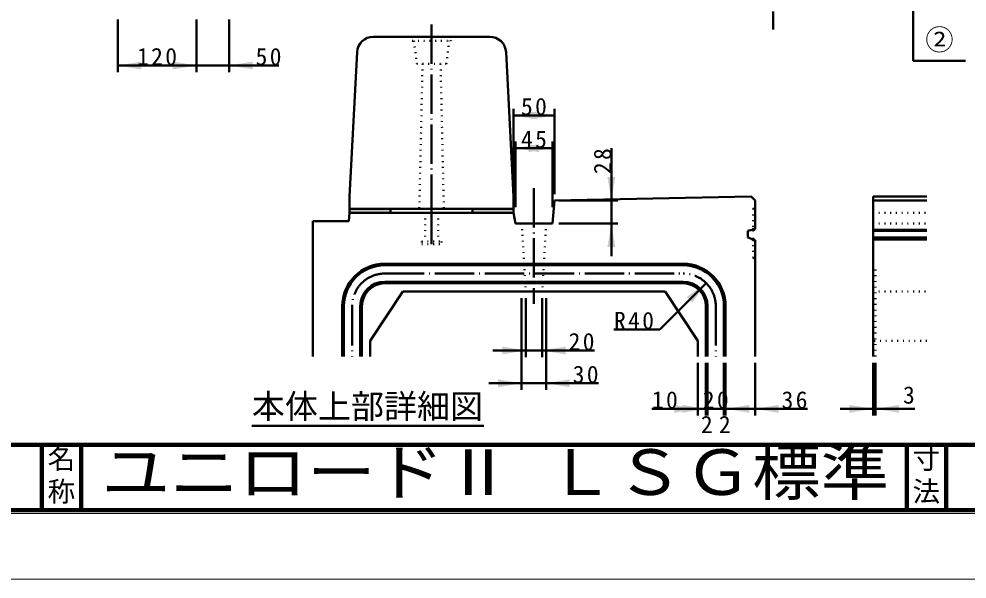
# Model space of a CAD drawing. Units: millimetres, scale not verified. Extents: x -2102 to 2102, y -1485 to 1485.
# Drawn here: x -317 to 1130, y -1485 to -630 of the extents above; entities that cross this region are included whole.
import ezdxf
from ezdxf.enums import TextEntityAlignment as Align

# ---------------------------------------------------------------- set-up
doc = ezdxf.new("R2010")
doc.units = ezdxf.units.MM
doc.header["$LTSCALE"] = 5
doc.header["$PDMODE"] = 32
doc.header["$PDSIZE"] = 2.5
doc.linetypes.add('DOTTED', pattern=[1.75, 0.25, -1.5])
doc.linetypes.add('LONG_DASHED_DOTTED', pattern=[15.25, 12, -1.5, 0.25, -1.5])
doc.layers.add('0-0_V-nasSTD', color=7, linetype='Continuous', lineweight=35)
doc.layers.add('0-1_0', color=7, linetype='Continuous', lineweight=50)
doc.styles.add('ＭＳ ゴシック', font='')
doc.styles.get('ＭＳ ゴシック').set_extended_font_data('MS Gothic')

msp = doc.modelspace()

# ---------------------------------------------------------------- linework, layer by layer
at = {"layer": '0-0_V-nasSTD', "linetype": 'LONG_DASHED_DOTTED', "lineweight": 50}
for p, q in [((833.5, 219.655), (833.5, -646.345)), ((312.423, -638.759), (312.423, -938.759)), ((191.173, -1068.759), (191.173, -1145.259)), ((746.173, -1068.759), (746.173, -1145.259))]:
    msp.add_line(p, q, dxfattribs=at)
at = {"layer": '0-0_V-nasSTD', "lineweight": 50}
for p, q in [((1047.5, -694.345), (1047.5, 140.655)), ((223.673, -657.509), (401.172, -657.509)), ((198.706, -681.228), (187.423, -901.259)), ((437.423, -901.259), (426.139, -681.228)), ((187.423, -901.259), (187.423, -920.009)), ((437.423, -901.259), (437.423, -920.009)), ((499.923, -907.509), (496.798, -942.509)), ((986.173, -901.259), (1068.173, -901.259)), ((986.173, -901.259), (986.173, -1145.259)), ((986.173, -907.509), (1068.173, -907.509)), ((187.423, -920.009), (187.423, -926.259)), ((187.423, -920.009), (437.423, -920.009)), ((249.923, -920.009), (249.923, -926.259)), ((374.923, -920.009), (374.923, -926.259)), ((437.423, -920.009), (437.423, -926.259)), ((131.173, -1145.259), (131.173, -938.759)), ((131.173, -938.759), (186.173, -938.759)), ((187.423, -926.259), (186.173, -938.759)), ((437.423, -926.259), (440.548, -942.509)), ((496.798, -942.509), (440.548, -942.509)), ((986.173, -951.884), (1068.173, -951.884)), ((986.173, -953.759), (1068.173, -953.759)), ((806.173, -967.956), (806.173, -1145.259)), ((986.173, -963.759), (1068.173, -963.759)), ((986.173, -966.884), (1068.173, -966.884)), ((178.673, -1068.759), (178.673, -1145.259)), ((203.673, -1068.759), (203.673, -1145.259)), ((733.673, -1068.759), (733.673, -1145.259)), ((758.673, -1068.759), (758.673, -1145.259))]:
    msp.add_line(p, q, dxfattribs=at)
at = {"layer": '0-0_V-nasSTD', "linetype": 'DOTTED', "lineweight": 50}
for p, q in [((279.923, -657.509), (283.048, -663.759)), ((283.048, -663.759), (341.798, -663.759)), ((285.548, -663.759), (289.923, -698.759)), ((334.923, -698.759), (339.298, -663.759)), ((341.798, -663.759), (344.923, -657.509)), ((289.923, -698.759), (334.923, -698.759)), ((298.673, -698.759), (293.673, -920.009)), ((326.173, -698.759), (331.173, -920.009)), ((986.173, -926.259), (1068.173, -926.259)), ((986.173, -942.509), (1068.173, -942.509)), ((986.173, -1003.759), (989.923, -1006.259)), ((989.923, -1145.259), (989.923, -1006.259)), ((986.173, -1033.759), (989.923, -1031.259)), ((986.173, -1046.259), (1068.173, -1046.259)), ((1068.173, -1121.259), (986.173, -1121.259))]:
    msp.add_line(p, q, dxfattribs=at)
at = {"layer": '0-0_V-nasSTD', "lineweight": 100}
for p, q in [((-282.5, -1280), (-282.5, -1380)), ((-222.5, -1280), (-222.5, -1380)), ((1037.5, -1280), (1037.5, -1380)), ((1097.5, -1280), (1097.5, -1380)), ((-1997.5, -1380), (1997.5, -1380))]:
    msp.add_line(p, q, dxfattribs=at)
at = {"layer": '0-0_V-nasSTD', "lineweight": 18}
for points in [[(-2102.5, -1485), (-2102.5, 1485), (2102.5, 1485), (2102.5, -1485)], [(-2002.5, -1385), (-2002.5, 1385), (2002.5, 1385), (2002.5, -1385)]]:
    msp.add_lwpolyline(points, close=True, dxfattribs=at)
at = {"layer": '0-0_V-nasSTD', "lineweight": 50}
for centre, radius, start, end in [((223.673, -682.509), 25, 90, 177.06433), ((401.172, -682.509), 25, 2.93567, 90), ((241.173, -1068.759), 62.5, 90, 180), ((696.173, -1068.759), 62.5, 0, 90), ((241.173, -1068.759), 37.5, 90, 180), ((696.173, -1068.759), 37.5, 0, 90)]:
    msp.add_arc(centre, radius, start, end, dxfattribs=at)
at = {"layer": '0-0_V-nasSTD', "linetype": 'LONG_DASHED_DOTTED', "lineweight": 50}
for centre, start, end in [((241.173, -1068.759), 90, 180), ((696.173, -1068.759), 0, 90)]:
    msp.add_arc(centre, 50, start, end, dxfattribs=at)
at = {"layer": '0-0_V-nasSTD'}
for points in [[(-166.5, -701.345), (-130.5, -707.345), (-130.5, -695.345)], [(-82.5, -707.345), (-82.5, -695.345), (-46.5, -701.345)], [(3.5, -701.345), (39.5, -707.345), (39.5, -695.345)], [(437.423, -777.509), (473.423, -783.509), (473.423, -771.509)], [(463.923, -783.509), (463.923, -771.509), (499.923, -777.509)], [(440.548, -827.509), (476.548, -833.509), (476.548, -821.509)], [(460.798, -833.509), (460.798, -821.509), (496.798, -827.509)], [(580.798, -871.509), (586.798, -907.509), (592.798, -871.509)], [(187.423, -926.259), (187.423, -920.009), (249.923, -920.009)], [(187.423, -926.259), (249.923, -926.259), (249.923, -920.009)], [(374.923, -926.259), (374.923, -920.009), (437.423, -920.009)], [(374.923, -926.259), (437.423, -926.259), (437.423, -920.009)], [(580.798, -978.509), (586.798, -942.509), (592.798, -978.509)], [(701.83, -1054.617), (710.315, -1063.102), (731.528, -1033.403)], [(420.173, -1142.259), (420.173, -1130.259), (456.173, -1136.259)], [(481.173, -1136.259), (517.173, -1142.259), (517.173, -1130.259)], [(413.923, -1192.259), (413.923, -1180.259), (449.923, -1186.259)], [(487.423, -1186.259), (523.423, -1192.259), (523.423, -1180.259)], [(682.673, -1231.259), (682.673, -1219.259), (718.673, -1225.259)], [(695.173, -1231.259), (695.173, -1219.259), (731.173, -1225.259)], [(761.173, -1225.259), (797.173, -1231.259), (797.173, -1219.259)], [(806.173, -1225.259), (842.173, -1231.259), (842.173, -1219.259)], [(950.173, -1231.259), (950.173, -1219.259), (986.173, -1225.259)], [(989.923, -1225.259), (1025.923, -1231.259), (1025.923, -1219.259)]]:
    msp.add_solid(points, dxfattribs=at)
at = {"layer": '0-1_0'}
for p, q in [((-166.5, -631.345), (-166.5, -711.345)), ((-46.5, -631.345), (-46.5, -711.345)), ((3.5, -631.345), (3.5, -711.345)), ((1047.5, -694.345), (1127.5, -694.345)), ((79.478, -701.345), (3.5, -701.345)), ((437.423, -897.509), (437.423, -767.509)), ((437.423, -777.509), (499.923, -777.509)), ((499.923, -897.509), (499.923, -767.509)), ((440.548, -917.509), (440.548, -817.509)), ((496.798, -917.509), (496.798, -817.509)), ((440.548, -827.509), (496.798, -827.509)), ((586.798, -827.509), (586.798, -907.509)), ((506.798, -907.509), (596.798, -907.509)), ((586.798, -942.509), (586.798, -907.509)), ((806.173, -907.509), (806.173, -951.24)), ((437.423, -926.259), (187.423, -926.259)), ((506.798, -942.509), (596.798, -942.509)), ((586.798, -992.509), (586.798, -942.509)), ((794.923, -953.759), (806.173, -951.24)), ((794.923, -963.759), (794.923, -953.759)), ((794.923, -963.759), (806.173, -967.956)), ((241.173, -1003.759), (696.173, -1003.759)), ((241.173, -1006.259), (696.173, -1006.259)), ((241.173, -1031.259), (696.173, -1031.259)), ((241.173, -1033.759), (696.173, -1033.759)), ((660.817, -1104.114), (731.528, -1033.403)), ((268.673, -1046.259), (218.673, -1121.259)), ((268.673, -1046.259), (668.673, -1046.259)), ((668.673, -1046.259), (718.673, -1121.259)), ((176.173, -1108.759), (176.173, -1068.759)), ((206.173, -1108.759), (206.173, -1068.759)), ((449.923, -1056.259), (449.923, -1196.259)), ((456.173, -1056.259), (456.173, -1146.259)), ((481.173, -1056.259), (481.173, -1146.259)), ((487.423, -1056.259), (487.423, -1196.259)), ((731.173, -1068.759), (731.173, -1108.759)), ((761.173, -1068.759), (761.173, -1108.759)), ((176.173, -1145.259), (176.173, -1108.759)), ((206.173, -1145.259), (206.173, -1108.759)), ((660.817, -1104.114), (590.817, -1104.114)), ((731.173, -1108.759), (731.173, -1145.259)), ((761.173, -1108.759), (761.173, -1145.259)), ((218.673, -1121.259), (218.673, -1145.259)), ((718.673, -1121.259), (718.673, -1145.259)), ((406.173, -1136.259), (456.173, -1136.259)), ((456.173, -1136.259), (481.173, -1136.259)), ((561.173, -1136.259), (481.173, -1136.259)), ((718.673, -1155.259), (718.673, -1235.259)), ((731.173, -1155.259), (731.173, -1235.259)), ((733.673, -1155.259), (733.673, -1235.259)), ((758.673, -1155.259), (758.673, -1235.259)), ((761.173, -1155.259), (761.173, -1235.259)), ((806.173, -1155.259), (806.173, -1235.259)), ((986.173, -1155.259), (986.173, -1235.259)), ((989.923, -1155.259), (989.923, -1235.259)), ((399.923, -1186.259), (449.923, -1186.259)), ((449.923, -1186.259), (487.423, -1186.259)), ((567.423, -1186.259), (487.423, -1186.259)), ((648.673, -1225.259), (718.673, -1225.259)), ((718.673, -1225.259), (731.173, -1225.259)), ((768.985, -1225.259), (776.798, -1225.259)), ((886.173, -1225.259), (806.173, -1225.259)), ((936.173, -1225.259), (986.173, -1225.259)), ((986.173, -1225.259), (989.923, -1225.259)), ((1049.923, -1225.259), (989.923, -1225.259)), ((38.187, -1251.044), (392.196, -1251.044))]:
    msp.add_line(p, q, dxfattribs=at)
at = {"layer": '0-1_0', "linetype": 'LONG_DASHED_DOTTED'}
for p, q in [((468.673, -888.759), (468.673, -1065.009)), ((312.423, -917.509), (312.423, -973.759)), ((241.173, -1018.759), (696.173, -1018.759))]:
    msp.add_line(p, q, dxfattribs=at)
at = {"layer": '0-1_0', "linetype": 'DOTTED'}
for p, q in [((803.298, -920.009), (806.173, -917.134)), ((803.298, -920.009), (803.298, -951.884)), ((302.423, -926.259), (302.423, -970.009)), ((322.423, -926.259), (322.423, -970.009)), ((449.923, -942.509), (456.173, -1046.259)), ((487.423, -942.509), (481.173, -1046.259)), ((297.423, -970.009), (327.423, -970.009)), ((297.423, -970.009), (297.423, -973.759)), ((297.423, -973.759), (327.423, -973.759)), ((327.423, -970.009), (327.423, -973.759))]:
    msp.add_line(p, q, dxfattribs=at)
at = {"layer": '0-1_0', "lineweight": 100}
msp.add_line((-1997.5, -1280), (1997.5, -1280), dxfattribs=at)
at = {"layer": '0-1_0'}
for points in [[(-166.5, -701.345), (-46.5, -701.345), (3.5, -701.345)], [(499.923, -907.509), (799.923, -901.259), (806.173, -907.509)], [(731.173, -1225.259), (733.673, -1225.259), (758.673, -1225.259), (761.173, -1225.259), (806.173, -1225.259)]]:
    msp.add_lwpolyline(points, dxfattribs=at)
at = {"layer": '0-1_0', "linetype": 'DOTTED'}
msp.add_lwpolyline([(803.298, -966.884), (803.298, -995.009), (806.173, -997.884)], dxfattribs=at)
at = {"layer": '0-1_0'}
for centre, radius, start, end in [((241.173, -1068.759), 65, 90, 180), ((696.173, -1068.759), 65, 0, 90), ((241.173, -1068.759), 35, 90, 180), ((696.173, -1068.759), 35, 0, 90)]:
    msp.add_arc(centre, radius, start, end, dxfattribs=at)
for p in [(803.298, -951.884), (803.298, -966.884)]:
    msp.add_point(p, dxfattribs=at)

# ---------------------------------------------------------------- texts
at = {"layer": '0-0_V-nasSTD', "style": 'ＭＳ ゴシック'}
for s, height, p in [('②', 31.67, (1065.9, -687.345)), ('本体上部詳細図', 36.95, (38.187, -1251.044)), ('3', 26.39, (1031.923, -1225.259)), ('2', 26.39, (723.423, -1270.259)), ('2', 26.39, (750.923, -1270.259)), ('名', 30.79, (-273.518, -1326.001)), ('寸', 30.79, (1046.482, -1326.001)), ('称', 30.79, (-273.524, -1375.99)), ('法', 30.79, (1046.476, -1375.99))]:
    msp.add_text(s, height=height, dxfattribs=at).set_placement(p, align=Align.BOTTOM_LEFT)
at = {"layer": '0-0_V-nasSTD', "style": 'ＭＳ ゴシック', "width": 1.1}
msp.add_text('ユニロードⅡ ＬＳＧ標準', height=69.65, dxfattribs=at).set_placement((-191, -1377.53), align=Align.BOTTOM_LEFT)
at = {"layer": '0-0_V-nasSTD', "char_height": 26.39, "attachment_point": 7, "style": 'ＭＳ ゴシック'}
for s, insert in [('\\T1.2;120', (-137.1, -701.345)), ('\\T1.2;50', (43.9, -701.349)), ('\\T1.2;50', (448.873, -777.509)), ('\\T1.2;45', (448.873, -827.509)), ('\\T1.2;R40', (590.817, -1104.114)), ('\\T1.2;20', (521.573, -1136.259)), ('\\T1.2;30', (527.823, -1186.259)), ('\\T1.2;10', (648.673, -1225.259)), ('\\T1.2;20', (726.373, -1225.259)), ('\\T1.2;36', (846.573, -1225.259))]:
    msp.add_mtext(s, dxfattribs=dict(at, insert=insert))
at = {"layer": '0-0_V-nasSTD', "insert": (586.798, -867.109), "char_height": 26.39, "attachment_point": 7, "rotation": 90, "style": 'ＭＳ ゴシック'}
msp.add_mtext('\\T1.2;28', dxfattribs=at)

doc.saveas('drawing.dxf')
